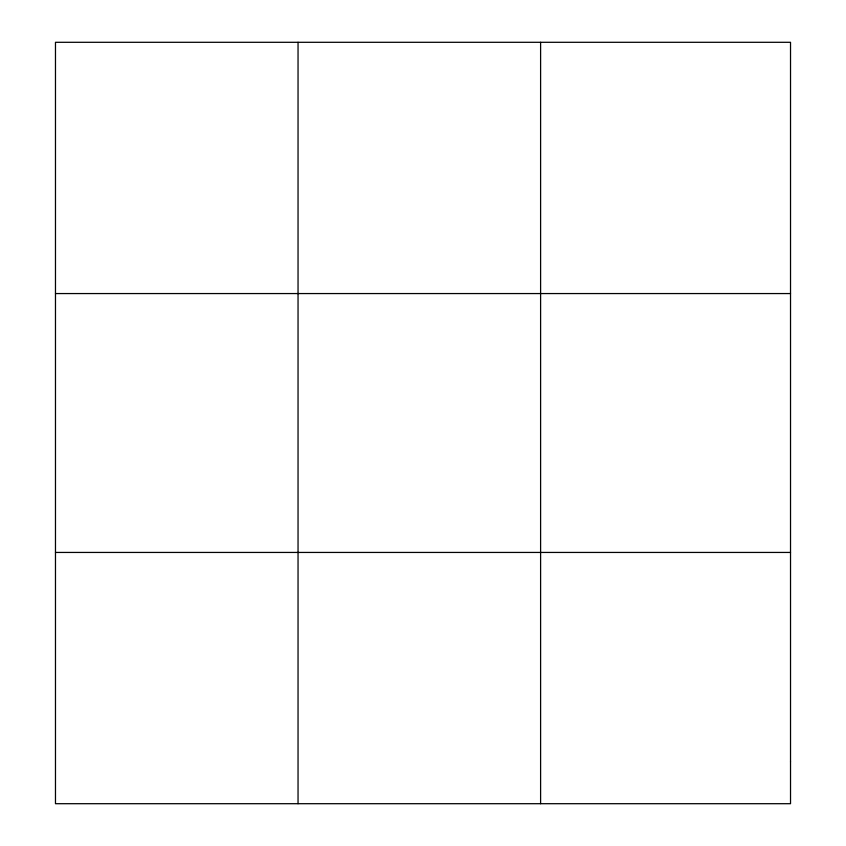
<?xml version="1.0" encoding="UTF-8"?>
<svg xmlns="http://www.w3.org/2000/svg" width="846" height="846" viewBox="0 0 846 846"><rect width="100%" height="100%" fill="white"/><g stroke="black" fill="none" stroke-linecap="round" stroke-linejoin="round"><path stroke-width="1.27" d="M298.046 42.3L298.046 803.7M540.605 42.3L540.605 803.7M55.476 293.562L790.524 293.562M55.476 552.438L790.524 552.438M790.524 761.823L790.524 803.7L55.476 803.7L55.476 42.3L790.524 42.3L790.524 761.823"/></g></svg>
